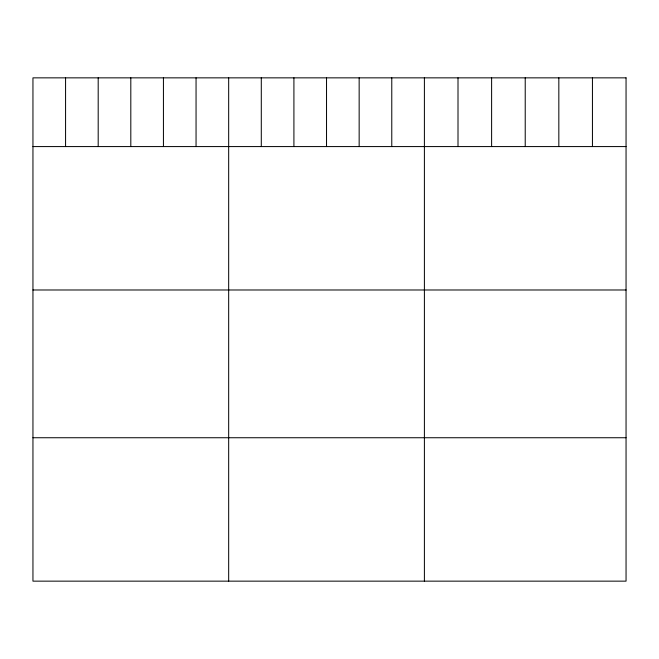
<?xml version="1.0" encoding="UTF-8"?>
<svg xmlns="http://www.w3.org/2000/svg" width="659" height="659" viewBox="0 0 659 659"><rect width="100%" height="100%" fill="white"/><g stroke="black" fill="none" stroke-linecap="round" stroke-linejoin="round"><path stroke-width="0.99" d="M32.95 146.578L626.05 146.578M32.95 289.985L626.05 289.985M32.95 437.741L626.05 437.741M592.441 77.853L592.441 146.578M558.832 77.853L558.832 146.578M525.223 77.853L525.223 146.578M491.614 77.853L491.614 146.578M458.005 77.853L458.005 146.578M424.396 77.853L424.396 581.147M391.776 77.853L391.776 146.578M359.155 77.853L359.155 146.578M326.534 77.853L326.534 146.578M293.914 77.853L293.914 146.578M261.293 77.853L261.293 146.578M228.673 77.853L228.673 581.147M196.053 77.853L196.053 146.578M163.432 77.853L163.432 146.578M130.811 77.853L130.811 146.578M98.191 77.853L98.191 146.578M65.57 77.853L65.57 146.578M626.05 77.853L32.95 77.853L32.95 581.147L626.05 581.147L626.05 77.853"/></g></svg>
